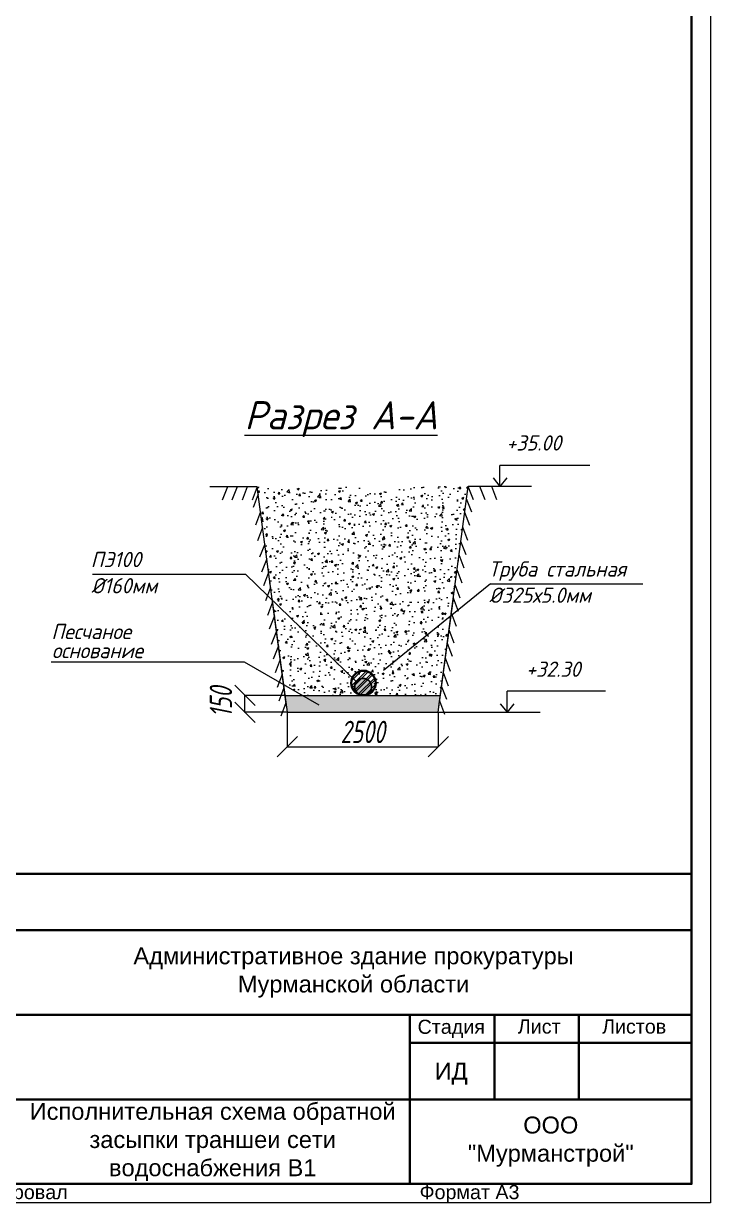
# Model space of a CAD drawing. Header units: millimetres. Extents: x 2433 to 329234, y 5766 to 133064.
# Drawn here: x 227985 to 240175, y 53031 to 73950 of the extents above; entities that cross this region are included whole.
import ezdxf

# ---------------------------------------------------------------- set-up
doc = ezdxf.new("R2010")
doc.units = ezdxf.units.MM
doc.layers.add('.', color=7, linetype='Continuous', lineweight=0, true_color=0xffffff)
for name, color, linetype, lineweight in [('00-рамка', 7, 'Continuous', 40), ('19-вода', 5, 'Continuous', 40), ('19-канальяК2', 54, 'Continuous', 40), ('Откос', 7, 'MYOTKOS', 9), ('РАЗМЕРЫ', 23, 'Continuous', 13), ('Размеры КР', 23, 'Continuous', 13)]:
    doc.layers.add(name, color=color, linetype=linetype, lineweight=lineweight)
doc.styles.add('2_5-Ариел', font='arial.ttf', dxfattribs={"height": 2.5})
doc.styles.add('3_0-Ариел', font='arial.ttf', dxfattribs={"height": 3})
doc.styles.add('Line_GUGK', font='GOST Common.ttf')
doc.styles.add('Виден при печати GOST Common', font='', dxfattribs={"width": 0.75})
doc.styles.add('ГОСТ', font='GOST Common Italic.ttf', dxfattribs={"height": 300})
doc.styles.add('ГП-ариель', font='arial.ttf')
doc.styles.get('Виден при печати GOST Common').set_extended_font_data('GOST Common', italic=True, bold=True)
doc.linetypes.add('MYOTKOS', pattern='A,0.25,["|",Line_GUGK,S=0.5,R=0,X=0,Y=0.1],0.5,["|",Line_GUGK,S=0.9,R=0,X=0,Y=0.3],0.25', length=1)
doc.linetypes.add('Земля1', pattern='A,24,[3,ltsnew.shx,S=6,R=0,X=-6,Y=-6],3,[3,ltsnew.shx,S=6,R=0,X=-6,Y=-6],3,[3,ltsnew.shx,S=6,R=0,X=-6,Y=-6],0', length=30)
doc.linetypes.add('Земля2', pattern='A,24,[4,ltsnew.shx,S=6,R=0,X=-6,Y=0],3,[4,ltsnew.shx,S=6,R=0,X=-6,Y=0],3,[4,ltsnew.shx,S=6,R=0,X=-6,Y=0],0', length=30)
doc.dimstyles.new('Виден при печати', dxfattribs={"dimtxt": 396, "dimasz": 360, "dimexe": 2, "dimexo": 0, "dimgap": 65, "dimtad": 1, "dimdec": 0, "dimtxsty": 'Виден при печати GOST Common', "dimblk1": 'OBLIQUE', "dimblk2": 'OBLIQUE', "dimsah": 1, "dimcen": -2, "dimdle": 2, "dimclrd": 250, "dimclre": 250, "dimclrt": 250, "dimaunit": 1, "dimadec": 4, "dimazin": 2, "dimtp": 1, "dimtfac": 0.5, "dimtdec": 0, "dimtofl": 0, "dimtmove": 1, "dimatfit": 3, "dimfxl": 1, "dimtfillclr": 250, "dimtolj": 1, "dimlwd": 5, "dimlwe": 5, "dimarcsym": 1})
pattern_1 = [(50, (-482045.88, -472259.68), (364.36934, -31.87817), [38.1, -419.1]), (355, (-482045.9, -472259.68), (-70.48684, 382.11369), [30.48, -335.28117]), (100.451445, (-482015.52, -472262.34), (293.8825, 350.2355), [32.38002, -356.18049]), (46.1842, (-482045.9, -472158.1), (542.15808, -84.08466), [57.15, -628.65]), (96.63556, (-482000.7, -472165.1), (474.80827, 494.85225), [48.57005, -534.2712]), (351.18415, (-482045.9, -472158.1), (474.80827, 494.85225), [45.71993, -502.91946]), (21, (-481995.08, -472183.48), (303.22878, -204.5304), [38.1, -419.1]), (326, (-481995.1, -472183.48), (123.60406, 368.37593), [30.48, -335.28]), (71.451445, (-481969.8, -472200.52), (426.83284, 163.84554), [32.38002, -356.17988]), (37.5, (-482045.88, -472259.68), (6.177207, 169.110078), [0, -331.216, 0, -340.36, 0, -336.55]), (7.5, (-482045.88, -472259.68), (133.639325, 200.36115), [0, -194.056, 0, -323.596, 0, -128.27]), (327.5, (-482159.17, -472259.68), (271.18119, -11.457488), [0, -127, 0, -396.24, 0, -525.78]), (317.5, (-482209.97, -472259.68), (296.25836, 50.85298), [0, -165.1, 0, -263.144, 0, -373.38])]

# ---------------------------------------------------------------- blocks, each defined once
blk = doc.blocks.new('_Oblique')
at = {"color": 0, "linetype": 'ByBlock', "lineweight": -2}
blk.add_line((-0.5, -0.5), (0.5, 0.5), dxfattribs=at)
blk = doc.blocks.new('*D137')
at = {"layer": 'Defpoints', "color": 0, "transparency": 16777216}
for p in [(232664, 61739), (235344, 61739), (235344, 61128)]:
    blk.add_point(p, dxfattribs=at)
at = {"layer": 'Откос', "color": 250, "linetype": 'ByBlock', "lineweight": 5, "transparency": 16777216}
for p, q in [((232664, 61739), (232664, 61126)), ((235344, 61739), (235344, 61126)), ((232662, 61128), (235346, 61128))]:
    blk.add_line(p, q, dxfattribs=at)
at = {"layer": 'Откос', "color": 250, "lineweight": 5, "transparency": 16777216, "xscale": 360, "yscale": 360, "zscale": 360, "rotation": 180}
blk.add_blockref('_Oblique', (232664, 61128), dxfattribs=at)
at = {"layer": 'Откос', "color": 250, "lineweight": 5, "transparency": 16777216, "xscale": 360, "yscale": 360, "zscale": 360}
blk.add_blockref('_Oblique', (235344, 61128), dxfattribs=at)
at = {"layer": 'Откос', "color": 250, "transparency": 16777216, "insert": (234004, 61391), "char_height": 396, "attachment_point": 5, "style": 'Виден при печати GOST Common'}
blk.add_mtext('\\A1;2500', dxfattribs=at)
blk = doc.blocks.new('*D92')
at = {"layer": 'Defpoints', "color": 0, "transparency": 16777216}
for p in [(231914, 62039), (232624, 62039), (232664, 61739)]:
    blk.add_point(p, dxfattribs=at)
at = {"layer": 'Откос', "color": 250, "linetype": 'ByBlock', "lineweight": 5, "transparency": 16777216}
for p, q in [((232624, 62039), (231912, 62039)), ((231914, 61737), (231914, 62041)), ((232664, 61739), (231912, 61739))]:
    blk.add_line(p, q, dxfattribs=at)
at = {"layer": 'Откос', "color": 250, "lineweight": 5, "transparency": 16777216, "xscale": 360, "yscale": 360, "zscale": 360}
for p, rotation in [((231914, 62039), 90), ((231914, 61739), 270)]:
    blk.add_blockref('_Oblique', p, dxfattribs=dict(at, rotation=rotation))
at = {"layer": 'Откос', "color": 250, "transparency": 16777216, "insert": (231487, 61922), "char_height": 396, "attachment_point": 5, "rotation": 90, "style": 'Виден при печати GOST Common'}
blk.add_mtext('\\A1;150', dxfattribs=at)

msp = doc.modelspace()

# ---------------------------------------------------------------- hatches: boundary and pattern name
at = {"layer": '.', "linetype": 'Continuous', "lineweight": 15}
h = msp.add_hatch(dxfattribs=at)
h.set_pattern_fill('AR-CONC', color=0, scale=2)
h.set_pattern_definition(pattern_1)
h.paths.add_polyline_path([(232597.9, 62232.9), (232623.7, 62039.4), (232933.8, 62039.4)], flags=0)
edge = h.paths.add_edge_path(flags=16)
edge.add_line((233655.7, 62510.5), (232398.7, 63727.3))
edge.add_line((232398.7, 63727.3), (232597.9, 62232.9))
edge.add_line((232597.9, 62232.9), (232933.8, 62039.4))
edge.add_line((232933.8, 62039.4), (234010.4, 62039.4))
edge.add_arc((234010.4, 62408.5), 369.1, 180, 270, ccw=False)
edge.add_arc((234010.4, 62408.5), 369.1, 163.96324, 180, ccw=False)
h.paths.add_polyline_path([(235877.9, 65744.1), (232131.1, 65734.1), (232597.9, 62232.9), (232933.8, 62039.4), (234010.4, 62039.4), (235384, 62039.4)])
edge = h.paths.add_edge_path(flags=16)
edge.add_arc((234010.4, 62408.5), 67.1, 0, 360)
edge = h.paths.add_edge_path(flags=16)
edge.add_arc((234014.3, 62190.3), 150, 0, 360)
h = msp.add_hatch(dxfattribs=at)
h.set_pattern_fill('AR-CONC', color=0, scale=2)
h.set_pattern_definition(pattern_1)
h.paths.add_polyline_path([(232398.7, 63727.3), (232597.9, 62232.9), (232933.8, 62039.4), (234010.4, 62039.4, -0.4987819), (233655.7, 62510.5)])
at = {"layer": '.', "true_color": 0x999b37}
h = msp.add_hatch(dxfattribs=at)
h.set_pattern_fill('ANSI32', color=55, scale=10)
h.set_pattern_definition([(45, (-870687.17, -481783.2), (-67.351921, 67.351921), []), (45, (-870642.27, -481783.2), (-67.351921, 67.351921), [])])
h.paths.add_polyline_path([(233804.7, 62261.2, 1), (234239.7, 62261.2, 1)])
at = {"layer": '.', "linetype": 'Continuous', "lineweight": 15}
h = msp.add_hatch(dxfattribs=at)
h.set_pattern_fill('AR-SAND', color=0)
h.set_pattern_definition([(37.5, (-382736.955, -472259.68), (-1.6000313, 48.9413237), [0, -38.608, 0, -43.18, 0, -41.275]), (7.5, (-382736.955, -472259.68), (44.9523283, 71.68251), [0, -20.828, 0, -34.798, 0, -13.335]), (327.5, (-382768.197, -472259.68), (79.099237, 0.1437185), [0, -12.7, 0, -45.72, 0, -59.69]), (317.5, (-382768.2, -472259.68), (76.355645, 22.2929323), [0, -6.35, 0, -29.972, 0, -34.29])])
h.paths.add_polyline_path([(235384, 62039.4), (232623.7, 62039.4), (232663.7, 61739.4), (235342.7, 61739.4)])
at = {"layer": '19-канальяК2', "lineweight": 30}
h = msp.add_hatch(color=256, dxfattribs=at)
h.dxf.hatch_style = 1
h.paths.add_polyline_path([(233862.4, 62189.4, 1), (234162.4, 62189.4, 1)])

# ---------------------------------------------------------------- linework, layer by layer
at = {"color": 250, "linetype": 'Continuous', "lineweight": 5, "ltscale": 10}
for p, q in [((236440, 65744.1), (236440, 66116.5)), ((238035.7, 66116.5), (236440, 66116.5)), ((236440, 65744.1), (236440, 66116.5)), ((236317.5, 65893.7), (236440, 65744.1)), ((236562.4, 65893.7), (236440, 65744.1)), ((236566.1, 61739.4), (236566.1, 62111.8)), ((238311.9, 62111.8), (236566.1, 62111.8)), ((236566.1, 61739.4), (236566.1, 62111.8)), ((232663.7, 61739.4), (237154.6, 61739.4)), ((236443.6, 61889), (236566.1, 61739.4)), ((236688.5, 61889), (236566.1, 61739.4))]:
    msp.add_line(p, q, dxfattribs=at)
at = {"color": 250, "linetype": 'Земля2', "lineweight": 5, "ltscale": 0.2}
msp.add_line((232393.7, 63764.4), (232663.7, 61739.4), dxfattribs=at)
at = {"color": 250, "linetype": 'Земля1', "lineweight": 5, "ltscale": 0.2}
for p, q in [((235344, 61739.4), (235614, 63764.4)), ((232663.7, 61739.4), (234183, 61739.4)), ((232663.7, 61739.4), (234183, 61739.4))]:
    msp.add_line(p, q, dxfattribs=at)
at = {"layer": '00-рамка', "lineweight": 40}
for p, q in [((221341.9, 58875.6), (239841.9, 58875.6)), ((227841.9, 57875.6), (239841.9, 57875.6)), ((227841.9, 56375.6), (239841.9, 56375.6)), ((234841.9, 56375.6), (234841.9, 53375.6)), ((236341.9, 56375.6), (236341.9, 54875.6)), ((237841.9, 56375.6), (237841.9, 54875.6)), ((234841.9, 55875.6), (239841.9, 55875.6)), ((227841.9, 54875.6), (239841.9, 54875.6))]:
    msp.add_line(p, q, dxfattribs=at)
at = {"layer": '00-рамка', "lineweight": 15}
msp.add_lwpolyline([(212175.2, 92642.3), (240175.2, 92642.3), (240175.2, 53042.3), (212175.2, 53042.3)], close=True, dxfattribs=at)
at = {"layer": '00-рамка', "lineweight": 40}
msp.add_lwpolyline([(213508.5, 92308.9), (239841.9, 92308.9), (239841.9, 53375.6), (213508.5, 53375.6)], close=True, dxfattribs=at)
at = {"layer": '19-вода'}
msp.add_circle((234017.8, 62258), 217.5, dxfattribs=at)
at = {"layer": '19-канальяК2', "lineweight": 30}
msp.add_circle((234012.4, 62189.4), 150, dxfattribs=at)
at = {"layer": 'Размеры КР', "color": 250, "linetype": 'Земля2', "lineweight": 13, "ltscale": 0.1}
for p, q in [((232131.1, 65734.1), (231291.9, 65734.1)), ((232650.4, 61839.5), (232131.1, 65734.2))]:
    msp.add_line(p, q, dxfattribs=at)
at = {"layer": 'Размеры КР', "color": 250, "lineweight": 13}
for p, q in [((231602.3, 65734.1), (231511.1, 65498.7)), ((231775, 65734.1), (231683.8, 65498.7)), ((231954.6, 65734.1), (231863.3, 65498.7)), ((232131.1, 65734.1), (232039.9, 65498.7)), ((235357.3, 61839.4), (235877.9, 65744.1)), ((235969.1, 65508.7), (235877.9, 65744.1)), ((235969.1, 65508.7), (235877.9, 65744.1)), ((236175.2, 65508.7), (236084, 65744.1)), ((236384.2, 65508.7), (236293, 65744.1)), ((232148.3, 65605.1), (232057.1, 65369.7)), ((235939.7, 65288.3), (235848.5, 65523.7)), ((232190.2, 65291.2), (232099, 65055.8)), ((235907.7, 65048.1), (235816.5, 65283.5)), ((232227, 65015.1), (232135.8, 64779.7)), ((235872.6, 64784.9), (235781.4, 65020.3)), ((232266.1, 64721.9), (232174.9, 64486.6)), ((235839.1, 64533.2), (235747.8, 64768.6)), ((232301.2, 64458.7), (232209.9, 64223.4)), ((235807, 64293), (235715.8, 64528.4)), ((235772, 64029.9), (235680.7, 64265.2)), ((232333.2, 64218.6), (232242, 63983.2)), ((236269.5, 64019.3), (238976.5, 64019.3)), ((232368.8, 63951.7), (232277.5, 63716.4)), ((235736.6, 63765), (235645.4, 64000.4)), ((232403.9, 63688.6), (232312.6, 63453.2)), ((235704.6, 63524.9), (235613.4, 63760.2)), ((232435.9, 63448.4), (232344.7, 63213)), ((235669.5, 63261.7), (235578.3, 63497)), ((232471.9, 63178.2), (232380.7, 62942.8)), ((235630.1, 62966.1), (235538.9, 63201.4)), ((232507, 62915), (232415.8, 62679.7)), ((235598.1, 62725.9), (235506.9, 62961.3)), ((232539, 62674.9), (232447.8, 62439.5)), ((235563, 62462.7), (235471.8, 62698.1)), ((232574.1, 62411.7), (232482.9, 62176.3)), ((235528.5, 62204.1), (235437.3, 62439.5)), ((232606.1, 62171.5), (232514.9, 61936.1)), ((235496.5, 61964), (235405.3, 62199.3)), ((232623.7, 62039.4), (235384, 62039.4)), ((235461.4, 61700.8), (235370.2, 61936.2)), ((235461.4, 61700.8), (235370.2, 61936.2)), ((232641.2, 61908.3), (232550, 61672.9))]:
    msp.add_line(p, q, dxfattribs=at)
at = {"layer": 'Размеры КР', "color": 1, "lineweight": 13}
msp.add_line((232131.1, 65734.2), (232131.1, 65734.2), dxfattribs=at)
at = {"layer": 'Размеры КР', "color": 250, "linetype": 'Земля1', "lineweight": 13, "ltscale": 100}
msp.add_line((237002, 65744.1), (235877.9, 65744.1), dxfattribs=at)
at = {"layer": 'Размеры КР', "color": 250, "lineweight": 13}
for points in [[(229209, 64187.4), (231923.5, 64187.4), (233894, 62279.8)], [(236269.5, 64019.3), (236269.5, 64019.3), (234372.9, 62478.1)], [(228476.7, 62634.8), (231900.3, 62634.8), (233223.9, 61872.3)]]:
    msp.add_lwpolyline(points, dxfattribs=at)

# ---------------------------------------------------------------- texts
at = {"layer": '00-рамка', "style": '2_5-Ариел'}
for s, height, p in [('Стадия', 250, (234978, 56037.9)), ('Лист', 250, (236757.2, 56042.2)), ('Листов', 250, (238252.2, 56042.2)), ('ИД', 300, (235281.3, 55224.7)), ('Копировал', 250, (227014, 53106.6)), ('Формат А3', 250, (235014, 53106.6))]:
    msp.add_text(s, height=height, dxfattribs=at).set_placement(p)
at = {"layer": '00-рамка', "char_height": 300, "attachment_point": 5}
for s, insert, width, style in [('Административное здание прокуратуры\\PМурманской области', (233841.9, 57125.6), 12000, '3_0-Ариел'), ('Исполнительная схема обратной засыпки траншеи сети водоснабжения В1', (231341.9, 54120.3), 7000, 'ГП-ариель'), ('ООО\\P"Мурманстрой"', (237341.9, 54125.6), 5000, 'ГП-ариель')]:
    msp.add_mtext(s, dxfattribs=dict(at, insert=insert, width=width, style=style))
at = {"layer": 'РАЗМЕРЫ', "lineweight": 13, "style": 'ГОСТ'}
for s, p in [('+35.00', (236554.3, 66379.2)), ('ПЭ100', (229177.4, 64312.6)), ('Труба стальная', (236237.8, 64144.6)), ('%%C160мм', (229187.1, 63847.8)), ('%%C325х5.0мм', (236247.5, 63679.8)), ('Песчаное', (228478.6, 63035.8)), ('основание', (228488.2, 62698.3)), ('+32.30', (236903.9, 62368.2))]:
    msp.add_text(s, height=270, dxfattribs=at).set_placement(p)
at = {"layer": 'Размеры КР', "color": 250, "lineweight": 20, "style": 'ГОСТ'}
msp.add_text('%%UРазрез А-А', height=500, dxfattribs=at).set_placement((231905.9, 66755.4))

# ---------------------------------------------------------------- dimensions: what is measured, and where the dimension line sits
at = {"layer": 'Откос'}
dim = msp.add_linear_dim(base=(231913.9, 62039.4), p1=(232663.7, 61739.4), p2=(232623.7, 62039.4), angle=90, text='150', dimstyle='Виден при печати', override={"dimpost": '<>'}, dxfattribs=at)
dim.commit()
dim.dimension.update_dxf_attribs({"geometry": '*D92', "text_midpoint": (231486.8, 61921.7), "dimtype": 128})
dim = msp.add_linear_dim(base=(235344, 61127.7), p1=(232663.7, 61739.4), p2=(235344, 61739.4), text='2500', dimstyle='Виден при печати', override={"dimpost": '<>'}, dxfattribs=at)
dim.commit()
dim.dimension.update_dxf_attribs({"geometry": '*D137', "text_midpoint": (234003.8, 61390.7)})

doc.saveas('drawing.dxf')
